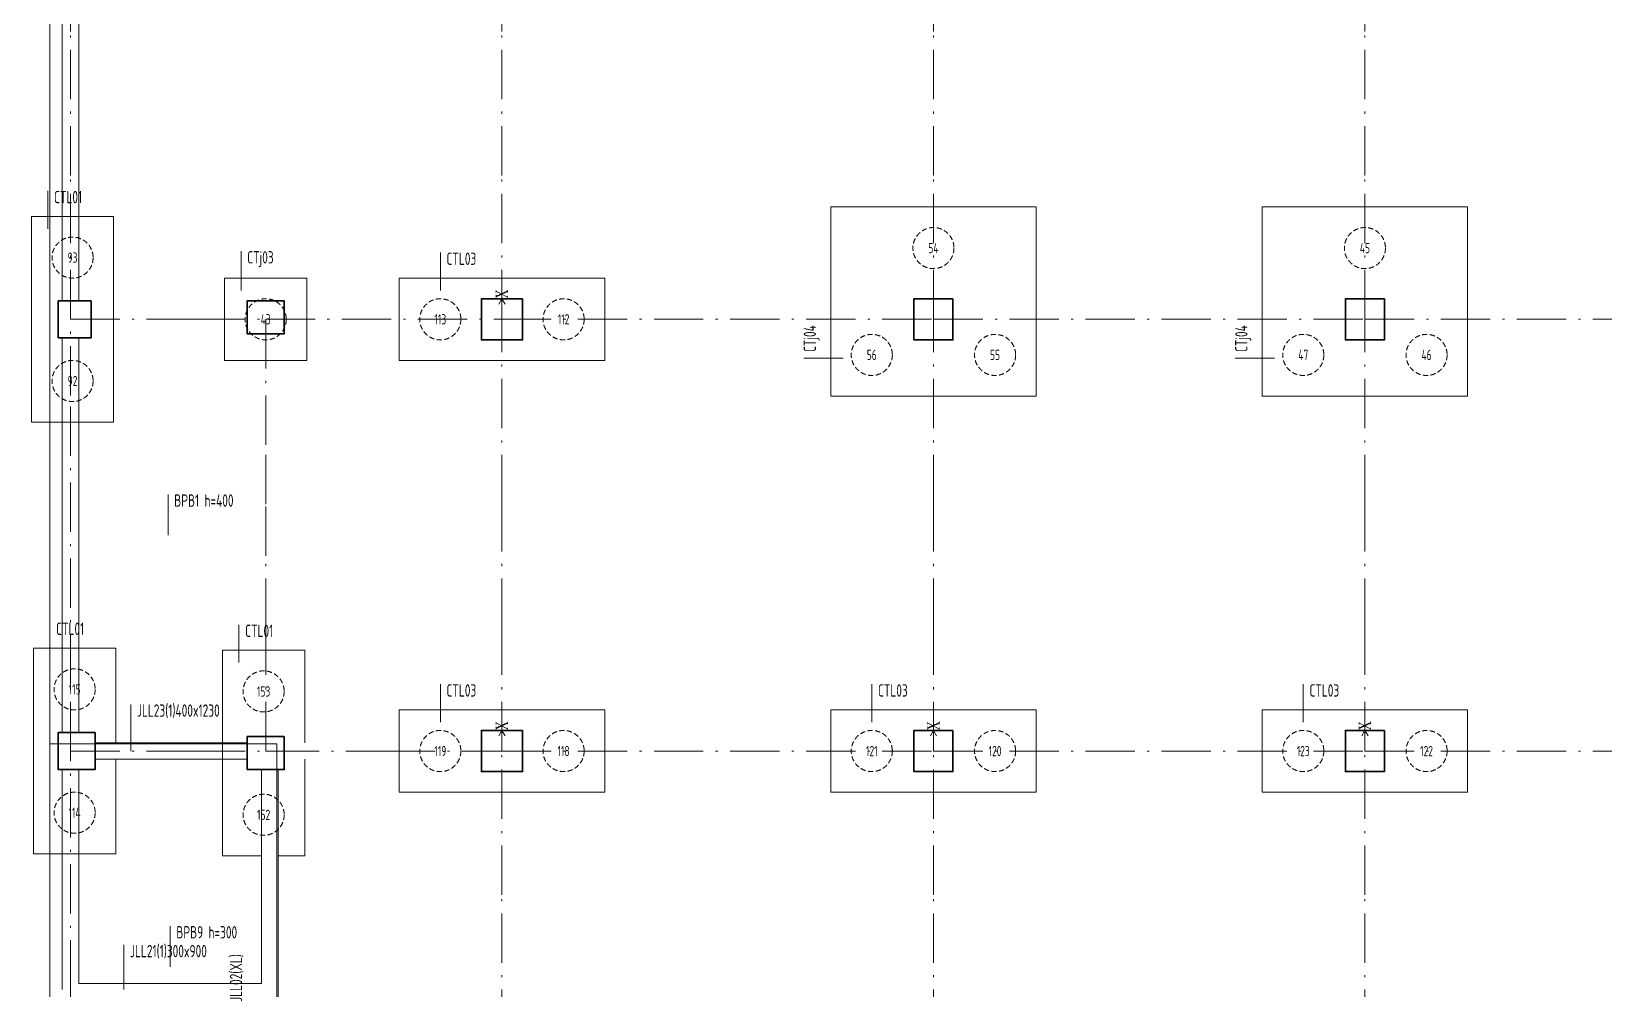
# Model space of a CAD drawing. Header units: millimetres. Extents: x -865 to 70685, y -24438 to 83753.
# Drawn here: x -565 to 37716, y -3856 to 19444 of the extents above; entities that cross this region are included whole.
import ezdxf
from ezdxf.enums import TextEntityAlignment as Align

# ---------------------------------------------------------------- set-up
doc = ezdxf.new("R2010")
doc.units = ezdxf.units.MM
doc.header["$MEASUREMENT"] = 0
doc.linetypes.add('点划线', pattern=[1850, 1200, -300, 50, -300])
doc.linetypes.add('短虚线', pattern=[187.5, 125, -62.5])
for name, color, linetype, lineweight in [('基础梁集中标注', 2, 'Continuous', 18), ('基础集中标注', 7, 'Continuous', 18), ('承台基础', 23, 'Continuous', 18), ('承台集中标注', 7, 'Continuous', 18), ('拉梁', 7, 'Continuous', 18), ('桩', 6, 'Continuous', 18), ('砼柱', 2, 'Continuous', 35), ('筏板基础', 7, 'Continuous', 18), ('网格', 9, '点划线', 18), ('轴线', 9, '点划线', 18)]:
    doc.layers.add(name, color=color, linetype=linetype, lineweight=lineweight)
doc.styles.add('样式 1', font='yjkeng.shx', dxfattribs={"width": 0.7, "height": 300, "bigfont": 'yjkchn.shx'})
doc.styles.add('样式 6', font='', dxfattribs={"width": 0.7, "height": 500})
doc.styles.get('样式 6').set_extended_font_data('Times New Roman')

msp = doc.modelspace()

# ---------------------------------------------------------------- linework, layer by layer
at = {"layer": '基础梁集中标注', "lineweight": 18}
for p, q in [((1852.5, 1944), (1852.5, 3078.6)), ((1683.2, -3856), (1683.2, -2771.4))]:
    msp.add_line(p, q, dxfattribs=at)
at = {"layer": '基础集中标注', "lineweight": 18}
for p, q in [((2760, 7194), (2760, 8186.3)), ((2810, -3306), (2810, -2313.7))]:
    msp.add_line(p, q, dxfattribs=at)
at = {"layer": '承台基础', "lineweight": 18}
for p, q in [((1434.9, 14944), (-565.1, 14944)), ((-565.1, 14944), (-565.1, 9944)), ((1434.9, 9944), (1434.9, 14944)), ((-565.1, 9944), (1434.9, 9944)), ((1484.9, 4444), (-515.1, 4444)), ((-515.1, 4444), (-515.1, -556)), ((1484.9, 2144), (1484.9, 4444)), ((6085, 4394), (4085, 4394)), ((4085, 4394), (4085, -606)), ((6085, 2144), (6085, 4394)), ((1484.9, -556), (1484.9, 1744)), ((6085, -606), (6085, 1744)), ((-515.1, -556), (184.9, -556)), ((184.9, -556), (1484.9, -556)), ((4085, -606), (5035, -606)), ((5435, -606), (6085, -606))]:
    msp.add_line(p, q, dxfattribs=at)
for points in [[(18884.9, 15176), (18884.9, 10578), (23884.9, 10578), (23884.9, 15176)], [(29384.9, 15176), (29384.9, 10578), (34384.9, 10578), (34384.9, 15176)], [(4135, 11444), (6135, 11444), (6135, 13444), (4135, 13444)], [(13384.9, 11444), (13384.9, 13444), (8384.9, 13444), (8384.9, 11444)], [(13384.9, 944), (13384.9, 2944), (8384.9, 2944), (8384.9, 944)], [(23884.9, 944), (23884.9, 2944), (18884.9, 2944), (18884.9, 944)], [(34384.9, 944), (34384.9, 2944), (29384.9, 2944), (29384.9, 944)]]:
    msp.add_lwpolyline(points, close=True, dxfattribs=at)
at = {"layer": '承台集中标注', "lineweight": 18}
for p, q in [((-165.1, 14644), (-165.1, 15567)), ((4535, 13144), (4535, 14101.7)), ((9384.9, 13144), (9384.9, 14067)), ((19184.9, 11497.6), (18227.2, 11497.6)), ((29684.9, 11497.6), (28727.2, 11497.6)), ((-115.1, 4144), (-115.1, 5067)), ((4485, 4094), (4485, 5017)), ((9384.9, 2644), (9384.9, 3567)), ((19884.9, 2644), (19884.9, 3567)), ((30384.9, 2644), (30384.9, 3567))]:
    msp.add_line(p, q, dxfattribs=at)
at = {"layer": '承台集中标注', "color": 9, "lineweight": 18}
for p, q in [((10884.9, 12444), (10884.9, 12944)), ((10884.9, 1944), (10884.9, 2444)), ((21384.9, 1944), (21384.9, 2444)), ((31884.9, 1944), (31884.9, 2444))]:
    msp.add_line(p, q, dxfattribs=at)
for points in [[(10959.9, 12814.1), (10884.9, 12944), (10809.9, 12814.1)], [(10959.9, 2314.1), (10884.9, 2444), (10809.9, 2314.1)], [(21459.9, 2314.1), (21384.9, 2444), (21309.9, 2314.1)], [(31959.9, 2314.1), (31884.9, 2444), (31809.9, 2314.1)]]:
    msp.add_lwpolyline(points, dxfattribs=at)
at = {"layer": '拉梁', "lineweight": 18}
for p, q in [((184.9, 22244), (184.9, 19444)), ((584.9, 19444), (584.9, 22244)), ((184.9, 19444), (184.9, 15944)), ((584.9, 15944), (584.9, 19444)), ((184.9, 15944), (184.9, 12894)), ((584.9, 12894), (584.9, 15944)), ((184.9, 11994), (184.9, 10594)), ((584.9, 10594), (584.9, 11994)), ((184.9, 10594), (184.9, 3574)), ((584.9, 3574), (584.9, 10594)), ((184.9, 3574), (184.9, 2394)), ((584.9, 2394), (584.9, 3574)), ((2985, 2144), (984.9, 2144)), ((3435, 2144), (2985, 2144)), ((4685, 2144), (3435, 2144)), ((984.9, 1744), (2985, 1744)), ((2985, 1744), (3435, 1744)), ((3435, 1744), (4685, 1744)), ((184.9, 1494), (185, -3856.1)), ((585, -3706.1), (584.9, 1494)), ((5035, 1494), (5035, -2856)), ((5435, -2856), (5435, 1494)), ((5035, -2856), (5035, -3706.1)), ((5435, -3856), (5435, -2856)), ((2985, -3706.5), (585, -3706.1)), ((5035, -3706.1), (2985, -3706.5)), ((5435, -8356), (5435, -3856))]:
    msp.add_line(p, q, dxfattribs=at)
at = {"layer": '桩', "linetype": '短虚线', "lineweight": 18}
for centre in [(21384.9, 14176), (31884.9, 14176), (434.9, 13944), (5135, 12444), (9384.9, 12444), (12384.9, 12444), (19884.9, 11577.9), (22884.9, 11577.9), (30384.9, 11577.9), (33384.9, 11577.9), (434.9, 10944), (484.9, 3444), (5085, 3394), (9384.9, 1944), (12384.9, 1944), (19884.9, 1944), (22884.9, 1944), (30384.9, 1944), (33384.9, 1944), (484.9, 444), (5085, 394)]:
    msp.add_circle(centre, 500, dxfattribs=at)
at = {"layer": '砼柱', "lineweight": 35}
for points in [[(884.9, 12894), (84.9, 12894), (84.9, 11994), (884.9, 11994)], [(5585, 12894), (4685, 12894), (4685, 12094), (5585, 12094)], [(11384.9, 12944), (10384.9, 12944), (10384.9, 11944), (11384.9, 11944)], [(21859.9, 12944), (20909.9, 12944), (20909.9, 11944), (21859.9, 11944)], [(32359.9, 12944), (31409.9, 12944), (31409.9, 11944), (32359.9, 11944)], [(984.9, 2394), (84.9, 2394), (84.9, 1494), (984.9, 1494)], [(11384.9, 2444), (10384.9, 2444), (10384.9, 1444), (11384.9, 1444)], [(21859.9, 2444), (20909.9, 2444), (20909.9, 1444), (21859.9, 1444)], [(32359.9, 2444), (31409.9, 2444), (31409.9, 1444), (32359.9, 1444)], [(5585, 2294), (4685, 2294), (4685, 1494), (5585, 1494)]]:
    msp.add_lwpolyline(points, close=True, dxfattribs=at)
at = {"layer": '筏板基础', "lineweight": 18}
for points in [[(-115, -19555.9), (57585, -19555.9), (57585, 33344), (67285, 33344), (67285, 82344), (-115, 82344)], [(5410, -8731), (5410, 2119), (-115, 2119), (-115, -8731)]]:
    msp.add_lwpolyline(points, close=True, dxfattribs=at)
at = {"layer": '网格', "lineweight": 18}
for p, q in [((384.9, 19444), (384.9, 22944)), ((10884.9, 19444), (10884.9, 22944)), ((21384.9, 19444), (21384.9, 22944)), ((31884.9, 19444), (31884.9, 22944)), ((384.9, 15944), (384.9, 19444)), ((10884.9, 15944), (10884.9, 19444)), ((21384.9, 15944), (21384.9, 19444)), ((31884.9, 15944), (31884.9, 19444)), ((384.9, 12444), (384.9, 15944)), ((10884.9, 12444), (10884.9, 15944)), ((21384.9, 12444), (21384.9, 15944)), ((31884.9, 12444), (31884.9, 15944)), ((384.9, 12444), (3435, 12444)), ((384.9, 10594), (384.9, 12444)), ((3435, 12444), (5135, 12444)), ((5135, 12444), (10884.9, 12444)), ((5135, 9394), (5135, 12444)), ((10884.9, 12444), (21384.9, 12444)), ((10885, 7944), (10884.9, 12444)), ((21384.9, 12444), (31884.9, 12444)), ((21385, 7944), (21384.9, 12444)), ((31884.9, 12444), (42384.9, 12444)), ((31885, 7944), (31884.9, 12444)), ((384.9, 3574), (384.9, 10594)), ((5135, 7944), (5135, 9394)), ((5135, 6694), (5135, 7944)), ((10885, 4944), (10885, 7944)), ((21385, 4944), (21385, 7944)), ((31885, 4944), (31885, 7944)), ((5135, 4944), (5135, 6694)), ((5135, 3994), (5135, 4944)), ((10884.9, 1944), (10885, 4944)), ((21384.9, 1944), (21385, 4944)), ((31884.9, 1944), (31885, 4944)), ((5135, 1944), (5135, 3994)), ((384.9, 1944), (384.9, 3574)), ((384.9, 1944), (2985, 1944)), ((385, -3856.1), (384.9, 1944)), ((2985, 1944), (3435, 1944)), ((3435, 1944), (5135, 1944)), ((5135, 1944), (5235, 1944)), ((5235, 1944), (8060, 1944)), ((8060, 1944), (10884.9, 1944)), ((10884.9, 1944), (21384.9, 1944)), ((10884.9, -1556), (10884.9, 1944)), ((21384.9, 1944), (31884.9, 1944)), ((21384.9, -1556), (21384.9, 1944)), ((31884.9, 1944), (42384.9, 1944)), ((31884.9, -1556), (31884.9, 1944)), ((10885, -5056), (10884.9, -1556)), ((21385, -5056), (21384.9, -1556)), ((31885, -5056), (31884.9, -1556)), ((385, -8556), (385, -3856.1))]:
    msp.add_line(p, q, dxfattribs=at)
at = {"layer": '轴线', "lineweight": 18}
for p, q in [((384.9, 19444), (384.9, 22944)), ((10884.9, 19444), (10884.9, 22944)), ((21384.9, 19444), (21384.9, 22944)), ((31884.9, 19444), (31884.9, 22944)), ((384.9, 15944), (384.9, 19444)), ((10884.9, 15944), (10884.9, 19444)), ((21384.9, 15944), (21384.9, 19444)), ((31884.9, 15944), (31884.9, 19444)), ((384.9, 12444), (384.9, 15944)), ((10884.9, 12444), (10884.9, 15944)), ((21384.9, 12444), (21384.9, 15944)), ((31884.9, 12444), (31884.9, 15944)), ((384.9, 10594), (384.9, 12444)), ((384.9, 12444), (3435, 12444)), ((3435, 12444), (5135, 12444)), ((5135, 12444), (10884.9, 12444)), ((5135, 9394), (5135, 12444)), ((10885, 7944), (10884.9, 12444)), ((10884.9, 12444), (21384.9, 12444)), ((21385, 7944), (21384.9, 12444)), ((21384.9, 12444), (31884.9, 12444)), ((31885, 7944), (31884.9, 12444)), ((31884.9, 12444), (42384.9, 12444)), ((384.9, 3574), (384.9, 10594)), ((5135, 7944), (5135, 9394)), ((5135, 6694), (5135, 7944)), ((10885, 4944), (10885, 7944)), ((21385, 4944), (21385, 7944)), ((31885, 4944), (31885, 7944)), ((5135, 4944), (5135, 6694)), ((5135, 3994), (5135, 4944)), ((10884.9, 1944), (10885, 4944)), ((21384.9, 1944), (21385, 4944)), ((31884.9, 1944), (31885, 4944)), ((5135, 1944), (5135, 3994)), ((384.9, 1944), (384.9, 3574)), ((385, -3856.1), (384.9, 1944)), ((384.9, 1944), (2985, 1944)), ((2985, 1944), (3435, 1944)), ((3435, 1944), (5135, 1944)), ((5135, 1944), (5235, 1944)), ((5235, 1944), (8060, 1944)), ((8060, 1944), (10884.9, 1944)), ((10884.9, -1556), (10884.9, 1944)), ((10884.9, 1944), (21384.9, 1944)), ((21384.9, -1556), (21384.9, 1944)), ((21384.9, 1944), (31884.9, 1944)), ((31884.9, -1556), (31884.9, 1944)), ((31884.9, 1944), (42384.9, 1944)), ((10885, -5056), (10884.9, -1556)), ((21385, -5056), (21384.9, -1556)), ((31885, -5056), (31884.9, -1556)), ((385, -8556), (385, -3856.1))]:
    msp.add_line(p, q, dxfattribs=at)

# ---------------------------------------------------------------- texts
at = {"layer": '基础梁集中标注', "char_height": 300, "attachment_point": 1, "line_spacing_factor": 0.85, "style": '样式 1'}
for s, insert, rotation in [('JLL23(1)400x1230', (2002.5, 3078.6), 0), ('JLL21(1)300x900', (1833.2, -2771.4), 0.00045), ('JLL02(XL)', (4261.9, -4155.5), 90)]:
    msp.add_mtext(s, dxfattribs=dict(at, insert=insert, rotation=rotation))
at = {"layer": '基础集中标注', "char_height": 300, "attachment_point": 1, "line_spacing_factor": 0.85, "style": '样式 1'}
for s, insert in [('BPB1 h=400', (2910, 8186.3)), ('BPB9 h=300', (2960, -2313.7))]:
    msp.add_mtext(s, dxfattribs=dict(at, insert=insert))
at = {"layer": '承台集中标注', "color": 9, "style": '样式 6', "width": 0.7}
for p in [(10884.9, 12944), (10884.9, 2444), (21384.9, 2444), (31884.9, 2444)]:
    msp.add_text('X', height=300, rotation=90, dxfattribs=at).set_placement(p, align=Align.MIDDLE_LEFT)
at = {"layer": '承台集中标注', "char_height": 300, "attachment_point": 1, "line_spacing_factor": 0.85, "style": '样式 1'}
for s, insert in [('CTL01', (-15.1, 15567)), ('CTj03', (4685, 14101.7)), ('CTL01', (34.9, 5067)), ('CTL01', (4635, 5017))]:
    msp.add_mtext(s, dxfattribs=dict(at, insert=insert))
for s, insert, rotation in [('CTL03', (9534.9, 14067), 0), ('CTj04', (18227.2, 11647.6), 90), ('CTj04', (28727.2, 11647.6), 90), ('CTL03', (9534.9, 3567), 0), ('CTL03', (20034.9, 3567), 0), ('CTL03', (30534.9, 3567), 0)]:
    msp.add_mtext(s, dxfattribs=dict(at, insert=insert, rotation=rotation))
at = {"layer": '桩', "style": '样式 1', "width": 0.7}
for s, p in [('54', (21384.9, 14176)), ('45', (31884.9, 14176)), ('93', (434.9, 13944)), ('43', (5135, 12444)), ('113', (9384.9, 12444)), ('112', (12384.9, 12444)), ('56', (19884.9, 11577.9)), ('55', (22884.9, 11577.9)), ('47', (30384.9, 11577.9)), ('46', (33384.9, 11577.9)), ('92', (434.9, 10944)), ('115', (484.9, 3444)), ('153', (5085, 3394)), ('119', (9384.9, 1944)), ('118', (12384.9, 1944)), ('121', (19884.9, 1944)), ('120', (22884.9, 1944)), ('123', (30384.9, 1944)), ('122', (33384.9, 1944)), ('114', (484.9, 444)), ('152', (5085, 394))]:
    msp.add_text(s, height=250, dxfattribs=at).set_placement(p, align=Align.MIDDLE_CENTER)

doc.saveas('drawing.dxf')
